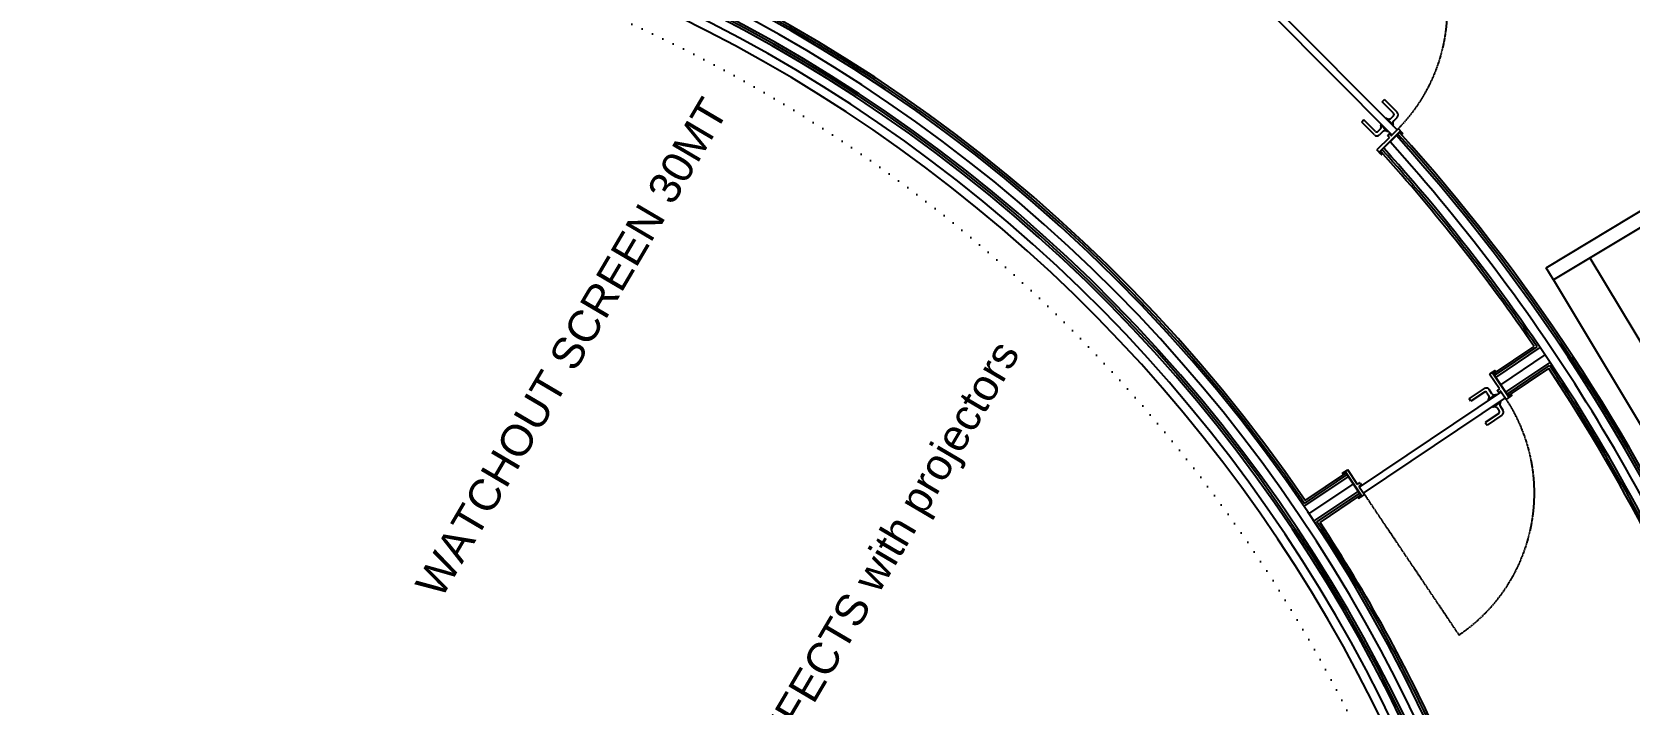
# Model space of a CAD drawing. Header units: millimetres. Extents: x 132785 to 150483, y 90225 to 103753.
# Drawn here: x 144871 to 145768, y 102626 to 103003 of the extents above; entities that cross this region are included whole.
import ezdxf

# ---------------------------------------------------------------- set-up
doc = ezdxf.new("R2010")
doc.units = ezdxf.units.MM
doc.linetypes.add('061-GZM-AP-100$0$HIDDEN', pattern=[0.375, 0.25, -0.125])
doc.linetypes.add('DOT', pattern=[6.35, 0, -6.35])
doc.layers.add('061-GZM-AP-100$0$A-HATCH', color=8, linetype='Continuous')
doc.layers.add('061-GZM-AP-100$0$A-kapi', color=2, linetype='Continuous')
doc.layers.add('061-GZM-AP-100$0$A-kiris', color=252, linetype='Continuous', lineweight=0)
doc.styles.get("Standard").update_dxf_attribs({"font": 'arial.ttf'})

msp = doc.modelspace()

# ---------------------------------------------------------------- hatches: boundary and pattern name
at = {"layer": '061-GZM-AP-100$0$A-HATCH'}
h = msp.add_hatch(dxfattribs=at)
h.set_pattern_fill('ANSI35', color=253, angle=22.51534, style=0)
h.set_pattern_definition([(67.51534, (144860.2734, 102242.716), (-5.867285, 2.428469), []), (67.51534, (144864.421, 102244.4354), (-5.867285, 2.428469), [7.9375, -1.5875, 0, -1.5875])])
h.paths.add_polyline_path([(146250.624, 101829.164), (146443.823, 101777.451), (146454.165, 101816.091), (146260.966, 101867.803)])
h.paths.add_polyline_path([(146250.402, 102657.013), (146501.525, 102724.373), (146511.888, 102685.739), (146260.765, 102618.379)])
h.paths.add_polyline_path([(145399.585, 103513.031), (145376.485, 103522.592), (145244.517, 103203.749), (145267.616, 103194.188)])
edge = h.paths.add_edge_path()
edge.add_line((145446.984, 103568.714), (145437.42, 103545.608))
edge.add_arc((144860.273, 102242.716), 1425, 412.017941, 426.107935, ccw=False)
edge.add_line((145737.239, 103365.906), (145494.528, 103060.608))
edge.add_line((145494.528, 103060.608), (145514.097, 103045.05))
edge.add_line((145514.097, 103045.05), (145772.367, 103369.918))
edge.add_arc((144860.273, 102242.716), 1450, 411.021405, 426.132205)

# ---------------------------------------------------------------- linework, layer by layer
at = {"color": 253}
for p, q in [((145639.349, 102946.663), (145628.698, 102936.076)), ((145746.379, 102876.21), (145834.401, 102729.605)), ((145725.803, 102863.856), (145813.825, 102717.251)), ((145692.091, 102811.163), (145714.913, 102826.511)), ((145692.789, 102810.126), (145716.655, 102826.176)), ((145693.487, 102809.088), (145718.395, 102825.84)), ((145699.067, 102800.79), (145723.976, 102817.542)), ((145699.765, 102799.753), (145723.63, 102815.803)), ((145700.462, 102798.716), (145692.091, 102811.163)), ((145700.462, 102798.716), (145723.284, 102814.064)), ((145585.625, 102736.55), (145610.506, 102753.283)), ((145585.958, 102738.28), (145609.809, 102754.32)), ((145586.289, 102740.01), (145609.111, 102755.357)), ((145617.482, 102742.91), (145609.111, 102755.357)), ((145591.205, 102728.252), (145616.087, 102744.985)), ((145592.933, 102727.908), (145616.784, 102743.948)), ((145594.66, 102727.562), (145617.482, 102742.91))]:
    msp.add_line(p, q, dxfattribs=at)
at = {"color": 253, "ltscale": 12}
for p, q in [((145696.277, 102804.939), (145721.195, 102821.697)), ((145588.427, 102732.409), (145613.296, 102749.134))]:
    msp.add_line(p, q, dxfattribs=at)
at = {"color": 253}
msp.add_lwpolyline([(145721.685, 102870.715), (145781.699, 102906.747), (145785.817, 102899.889), (145725.803, 102863.856), (145721.685, 102870.715)], close=True, dxfattribs=at)
for radius, start, end in [(880, 34.409678, 190.621008), (878.75, 34.328868, 190.701817), (877.5, 23.984511, 201.046084), (867.5, 335.533624, 204.497056), (866.25, 335.613489, 204.417191), (865, 335.69358, 204.337099), (1047.5, 20.874203, 42.093417), (1048.75, 24.701184, 42.09668), (1050, 24.698581, 42.099936), (1035, 34.336546, 42.060348), (1036.25, 34.266929, 42.063691), (1037.5, 20.305815, 42.067026), (1036.25, 20.233981, 33.575782), (1035, 20.16197, 33.506165), (878.75, 24.06395, 33.513843), (880, 24.143167, 33.433033)]:
    msp.add_arc((144860.273, 102242.716), radius, start, end, dxfattribs=at)
at = {"color": 253, "ltscale": 12}
for radius, start, end in [(872.5, 335.544985, 201.366092), (1042.5, 20.591396, 42.080285)]:
    msp.add_arc((144860.273, 102242.716), radius, start, end, dxfattribs=at)
for radius, start, end in [(860, 335.682985, 204.347695), (855, 335.672266, 204.358414)]:
    msp.add_arc((144860.273, 102242.716), radius, start, end)
at = {"color": 253, "linetype": 'DOT'}
msp.add_arc((144860.273, 102242.716), 840, 336.695459, 203.335259, dxfattribs=at)
at = {"layer": '061-GZM-AP-100$0$A-kapi', "color": 253, "ltscale": 3}
for p, q in [((145567.415, 103013.339), (145635.095, 102945.255)), ((145570.259, 103016.166), (145637.939, 102948.081)), ((145629.558, 102963.874), (145630.836, 102965.144)), ((145635.979, 102957.415), (145629.558, 102963.874)), ((145637.962, 102957.976), (145630.836, 102965.144)), ((145619.359, 102953.736), (145618.082, 102952.466)), ((145625.208, 102945.297), (145618.082, 102952.466)), ((145625.78, 102947.277), (145619.359, 102953.736)), ((145632.291, 102947.399), (145628.763, 102950.948)), ((145635.818, 102950.905), (145632.29, 102954.454)), ((145635.975, 102956), (145634.478, 102954.512)), ((145635.889, 102953.093), (145637.953, 102955.145)), ((145627.195, 102947.273), (145628.692, 102948.761)), ((145630.103, 102947.341), (145628.039, 102945.289)), ((145639.349, 102946.663), (145628.711, 102936.088)), ((145640.421, 102946.643), (145639.723, 102947.345)), ((145700.462, 102798.716), (145692.091, 102811.163)), ((145616.904, 102747.354), (145696.565, 102800.927)), ((145619.141, 102744.026), (145698.803, 102797.6)), ((145686.859, 102802.814), (145678.472, 102797.173)), ((145687.034, 102800.76), (145679.477, 102795.678)), ((145688.423, 102800.489), (145689.601, 102798.737)), ((145693.396, 102799.371), (145689.244, 102796.578)), ((145691.262, 102799.854), (145689.637, 102802.27)), ((145701.517, 102798.527), (145700.696, 102797.974)), ((145679.477, 102795.678), (145678.472, 102797.173)), ((145695.059, 102788.827), (145687.502, 102783.745)), ((145696.171, 102795.244), (145692.019, 102792.451)), ((145695.331, 102790.216), (145694.153, 102791.968)), ((145695.814, 102793.085), (145697.439, 102790.669)), ((145687.502, 102783.745), (145688.507, 102782.25)), ((145696.895, 102787.891), (145688.507, 102782.25)), ((145618.081, 102742.414), (145608.889, 102756.081)), ((145617.482, 102742.91), (145609.111, 102755.357)), ((145616.657, 102741.216), (145619.545, 102743.158)), ((145617.259, 102741.862), (145618.081, 102742.414))]:
    msp.add_line(p, q, dxfattribs=at)
at = {"layer": '061-GZM-AP-100$0$A-kapi', "color": 253}
for p, q in [((145633.684, 102943.851), (145626.645, 102936.855)), ((145628.042, 102935.734), (145639.723, 102947.345)), ((145632.718, 102945.035), (145633.499, 102945.811)), ((145633.684, 102943.851), (145632.718, 102944.823)), ((145634.536, 102944.98), (145633.711, 102945.81)), ((145634.818, 102944.979), (145638.503, 102948.643)), ((145635.067, 102945.226), (145638.503, 102948.643)), ((145641.169, 102946.174), (145638.715, 102948.642)), ((145640.421, 102946.643), (145639.941, 102946.166)), ((145639.941, 102946.067), (145640.107, 102945.901)), ((145640.107, 102945.901), (145640.554, 102945.45)), ((145640.653, 102945.45), (145641.168, 102945.962)), ((145629.109, 102934.376), (145626.645, 102936.855)), ((145628.042, 102935.734), (145628.645, 102935.127)), ((145628.645, 102935.127), (145629.109, 102935.588)), ((145629.208, 102935.588), (145629.655, 102935.138)), ((145629.821, 102934.872), (145629.321, 102934.376)), ((145629.655, 102935.138), (145629.821, 102934.971)), ((145692.816, 102812.764), (145689.916, 102810.814)), ((145695.454, 102802.579), (145689.916, 102810.814)), ((145691.505, 102811.641), (145692.214, 102812.118)), ((145691.505, 102811.641), (145700.696, 102797.974)), ((145692.214, 102812.118), (145692.579, 102811.575)), ((145692.676, 102811.556), (145693.203, 102811.911)), ((145693.417, 102812.139), (145693.024, 102812.723)), ((145693.203, 102811.911), (145693.398, 102812.042)), ((145694.277, 102801.606), (145694.891, 102800.693)), ((145695.454, 102802.579), (145694.317, 102801.814)), ((145696.07, 102801.305), (145695.099, 102800.652)), ((145696.347, 102801.251), (145699.247, 102796.939)), ((145696.542, 102800.96), (145699.247, 102796.939)), ((145702.343, 102798.841), (145699.455, 102796.898)), ((145701.517, 102798.527), (145701.14, 102799.087)), ((145701.159, 102799.185), (145701.354, 102799.316)), ((145701.354, 102799.316), (145701.881, 102799.67)), ((145701.978, 102799.651), (145702.383, 102799.049)), ((145607.707, 102754.497), (145607.314, 102755.082)), ((145607.355, 102755.29), (145610.255, 102757.24)), ((145608.331, 102754.833), (145607.804, 102754.478)), ((145608.889, 102756.081), (145608.18, 102755.604)), ((145608.18, 102755.604), (145608.545, 102755.061)), ((145608.526, 102754.964), (145608.331, 102754.833)), ((145615.793, 102749.005), (145610.255, 102757.24)), ((145615.793, 102749.005), (145616.93, 102749.77)), ((145616.686, 102747.678), (145619.586, 102743.366)), ((145616.74, 102747.955), (145617.23, 102748.284)), ((145617.035, 102748.153), (145617.711, 102748.608)), ((145617.138, 102749.729), (145617.752, 102748.816)), ((145616.044, 102741.859), (145616.449, 102741.257)), ((145616.59, 102742.31), (145616.063, 102741.956)), ((145616.785, 102742.442), (145616.59, 102742.31)), ((145617.259, 102741.862), (145616.882, 102742.423))]:
    msp.add_line(p, q, dxfattribs=at)
at = {"layer": '061-GZM-AP-100$0$A-kapi', "color": 253, "linetype": '061-GZM-AP-100$0$HIDDEN'}
msp.add_line((145619.141, 102744.026), (145672.715, 102664.365), dxfattribs=at)
for centre, start, end in [((145570.259, 103016.166), 314.829351, 44.829338), ((145619.141, 102744.026), 303.92136, 33.921347)]:
    msp.add_arc(centre, 96, start, end, dxfattribs=at)
at = {"layer": '061-GZM-AP-100$0$A-kapi', "color": 253, "ltscale": 3}
for centre, radius, start, end in [((145629.598, 102951.15), 0.859, 151.593025, 193.591995), ((145626.527, 102949.893), 2.472, 336.770799, 25.258503), ((145632.083, 102953.621), 0.859, 76.066682, 118.065651), ((145633.358, 102956.684), 2.472, 244.400174, 292.887878), ((145634.125, 102954.867), 0.5, 292.887878, 314.829338), ((145638.054, 102951.96), 2.472, 156.770799, 205.258503), ((145634.983, 102950.704), 0.859, 331.593025, 13.591995), ((145636.242, 102952.738), 0.5, 134.829338, 156.770799), ((145635.269, 102956.71), 1.001, 314.829338, 44.829338), ((145636.542, 102956.565), 2.002, 314.829338, 44.829338), ((145626.627, 102946.708), 2.002, 224.829338, 314.829338), ((145626.49, 102947.983), 1.001, 224.829338, 314.829338), ((145628.339, 102949.116), 0.5, 314.829338, 336.770799), ((145630.456, 102946.986), 0.5, 112.887878, 134.829338), ((145631.223, 102945.17), 2.472, 64.400174, 112.887878), ((145632.498, 102948.233), 0.859, 256.066682, 298.065651), ((145687.976, 102801.153), 2.002, 33.92136, 123.92136), ((145687.593, 102799.93), 1.001, 33.92136, 123.92136), ((145687.257, 102798.049), 2.472, 323.492195, 11.979899), ((145689.186, 102798.458), 0.5, 11.979899, 33.92136), ((145691.677, 102800.134), 0.5, 213.92136, 235.86282), ((145692.783, 102801.765), 2.472, 235.86282, 284.350525), ((145693.436, 102798.513), 0.859, 50.685047, 92.684016), ((145690.023, 102796.217), 0.859, 155.158703, 197.157673), ((145691.979, 102793.309), 0.859, 230.685047, 272.684016), ((145692.632, 102790.056), 2.472, 55.86282, 104.350525), ((145693.738, 102791.688), 0.5, 33.92136, 55.86282), ((145694.501, 102789.658), 1.001, 303.92136, 33.92136), ((145698.158, 102793.773), 2.472, 143.492195, 191.979899), ((145696.23, 102793.364), 0.5, 191.979899, 213.92136), ((145695.392, 102795.605), 0.859, 335.158703, 17.157673), ((145695.778, 102789.552), 2.002, 303.92136, 33.92136), ((145619.461, 102743.282), 0.15, 303.92136, 33.92136)]:
    msp.add_arc(centre, radius, start, end, dxfattribs=at)
at = {"layer": '061-GZM-AP-100$0$A-kapi', "color": 253}
for centre, radius, start, end in [((145632.824, 102944.929), 0.15, 134.829338, 224.829338), ((145633.604, 102945.704), 0.15, 44.829338, 134.829338), ((145634.677, 102945.121), 0.2, 224.829338, 314.829338), ((145638.609, 102948.536), 0.15, 44.829338, 134.829338), ((145639.991, 102946.117), 0.07, 134.829338, 224.829338), ((145640.604, 102945.5), 0.07, 224.829338, 314.829338), ((145641.062, 102946.068), 0.15, 314.829338, 44.829338), ((145629.158, 102935.539), 0.07, 44.829338, 134.829338), ((145629.216, 102934.482), 0.15, 224.829338, 314.829338), ((145629.771, 102934.922), 0.07, 314.829338, 44.829338), ((145692.637, 102811.614), 0.07, 213.92136, 303.92136), ((145692.9, 102812.639), 0.15, 33.92136, 123.92136), ((145693.359, 102812.1), 0.07, 303.92136, 33.92136), ((145694.401, 102801.689), 0.15, 123.92136, 213.92136), ((145695.015, 102800.777), 0.15, 213.92136, 303.92136), ((145696.181, 102801.139), 0.2, 33.92136, 123.92136), ((145701.198, 102799.126), 0.07, 123.92136, 213.92136), ((145701.92, 102799.612), 0.07, 33.92136, 123.92136), ((145702.259, 102798.965), 0.15, 303.92136, 33.92136), ((145699.371, 102797.023), 0.15, 213.92136, 303.92136), ((145607.438, 102755.165), 0.15, 123.92136, 213.92136), ((145607.765, 102754.537), 0.07, 213.92136, 303.92136), ((145608.487, 102755.022), 0.07, 303.92136, 33.92136), ((145616.852, 102747.789), 0.2, 123.92136, 213.92136), ((145617.014, 102749.645), 0.15, 33.92136, 123.92136), ((145617.627, 102748.733), 0.15, 303.92136, 33.92136), ((145616.102, 102741.898), 0.07, 123.92136, 213.92136), ((145616.573, 102741.34), 0.15, 213.92136, 303.92136), ((145616.824, 102742.383), 0.07, 33.92136, 123.92136)]:
    msp.add_arc(centre, radius, start, end, dxfattribs=at)
at = {"layer": '061-GZM-AP-100$0$A-kiris', "color": 253, "linetype": '061-GZM-AP-100$0$HIDDEN', "ltscale": 50}
for radius in [1450, 1400]:
    msp.add_circle((144860.273, 102242.716), radius, dxfattribs=at)

# ---------------------------------------------------------------- texts
at = {"color": 253, "char_height": 17.5, "attachment_point": 1, "rotation": 59.51534}
for s, insert in [('WATCHOUT SCREEN 30MT', (145085.545, 102692.824)), ('FLOOR EFFECTS with projectors', (145225.297, 102515.599))]:
    msp.add_mtext_dynamic_manual_height_columns(s, width=670.8921, gutter_width=12.5, heights=[0], dxfattribs=dict(at, insert=insert))

doc.saveas('drawing.dxf')
